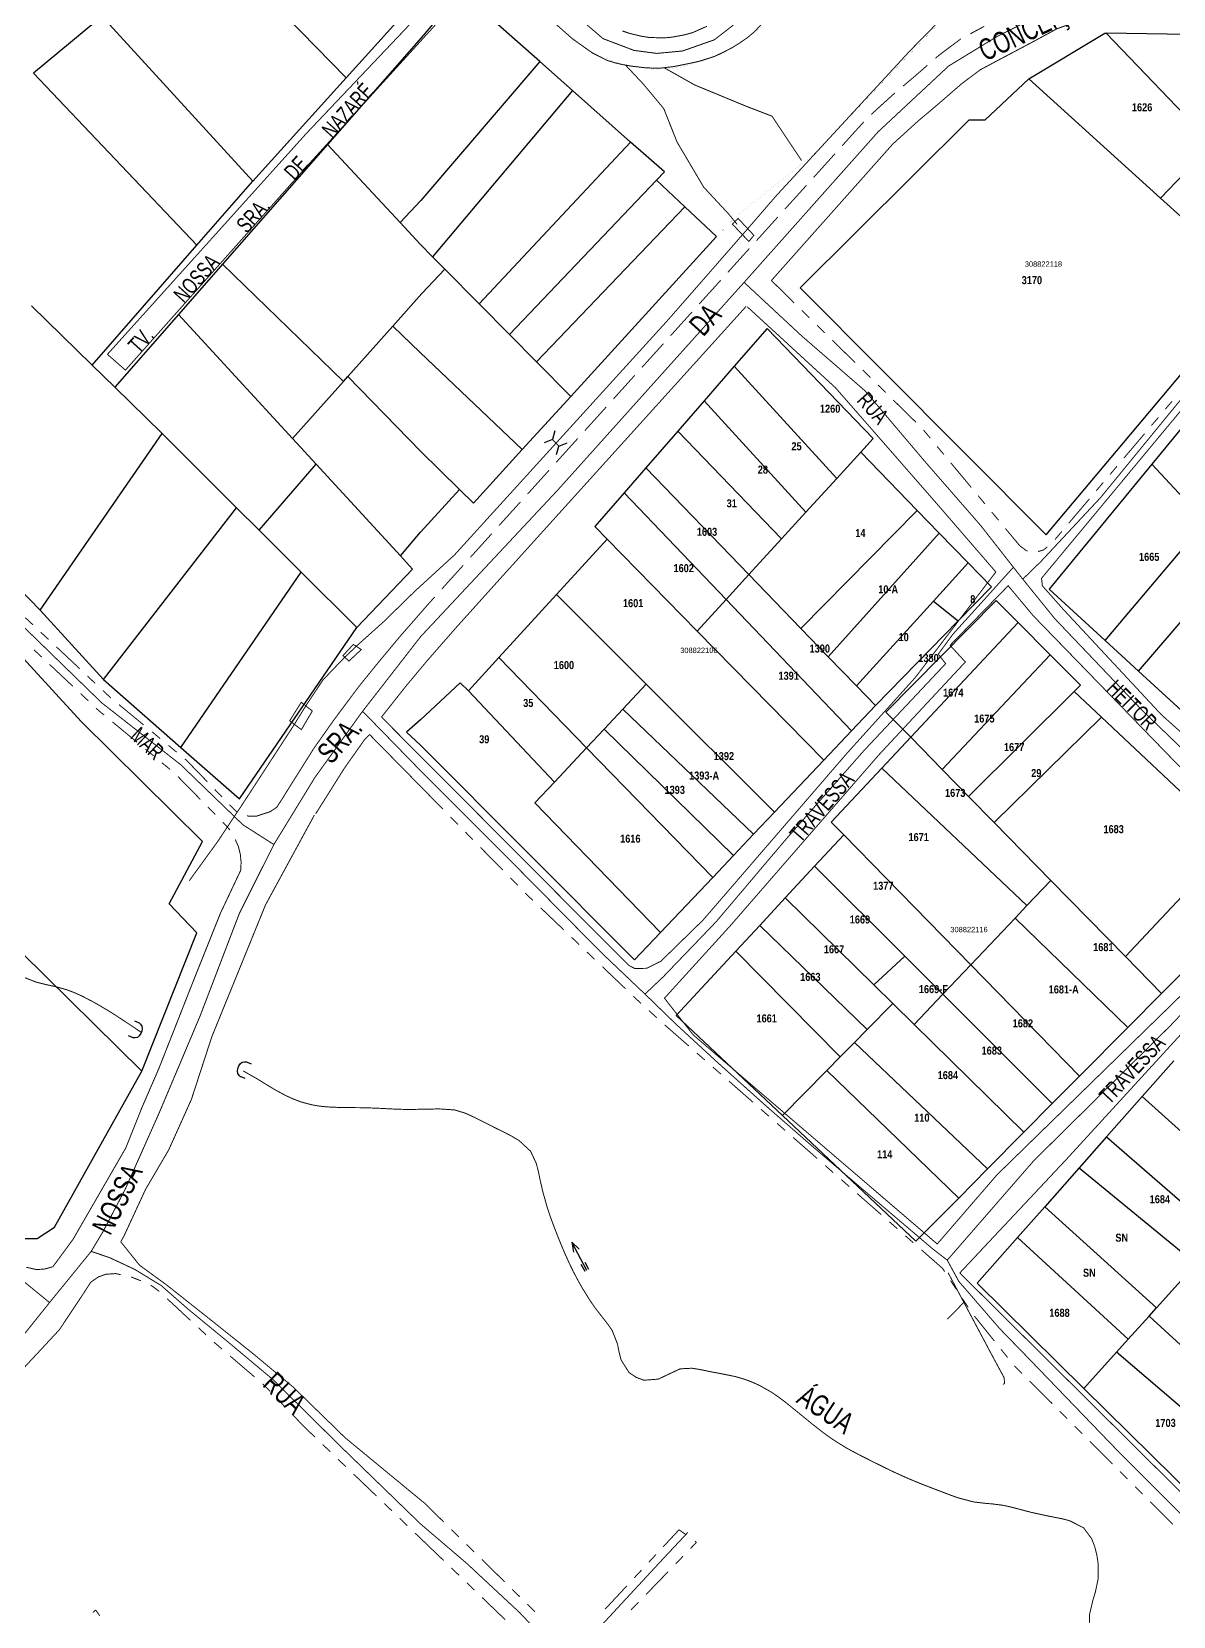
# Model space of a CAD drawing. Extents: x 204296 to 206006, y 4860262 to 4862155.
# Drawn here: x 204564.3 to 204778.4, y 4861422.1 to 4861719.1 of the extents above; entities that cross this region are included whole.
import ezdxf
from ezdxf.enums import TextEntityAlignment as Align

# ---------------------------------------------------------------- set-up
doc = ezdxf.new("R2010")
doc.units = 0
doc.header["$LTSCALE"] = 1.5
doc.header["$MEASUREMENT"] = 0
doc.linetypes.add('TRACO_15', pattern=[3, 2, -1])
doc.linetypes.add('TRACO_25', pattern=[8, 3, -1, 1, -1, 1, -1])
for name, color, linetype in [('CD-MALHA-LOTES', 40, 'CONTINUOUS'), ('CD_TXT_QUADRA', 7, 'CONTINUOUS'), ('HD-CURSO-PERENE', 170, 'CONTINUOUS'), ('HD-TXT-PERENE', 170, 'CONTINUOUS'), ('HD-VALAS-DRENOS', 170, 'CONTINUOUS'), ('RU-QUADRAS', 6, 'CONTINUOUS'), ('SV-CAMINHO-TRILHA', 20, 'CONTINUOUS'), ('SV-EIXO-RUA-N-PAV', 6, 'CONTINUOUS'), ('SV-EIXO-RUA-PAV', 20, 'CONTINUOUS'), ('SV-ESTIVAS', 7, 'CONTINUOUS'), ('SV-PONTE-BUEIRO', 249, 'CONTINUOUS'), ('SV-RUA-NAO-PAV-S-GUIA-C-GUIA', 7, 'CONTINUOUS'), ('SV-RUA-PAVIM-S-GUIA-C-GUIA', 7, 'CONTINUOUS'), ('SV-TXT-RUA-N-PAV-S-GUIA-C-GUIA', 7, 'CONTINUOUS'), ('SV-TXT-RUA-PAV-S-GUIA-C-GUIA', 7, 'CONTINUOUS'), ('Th_NmrPot', 1, 'CONTINUOUS')]:
    doc.layers.add(name, color=color, linetype=linetype)
doc.styles.add('ARIAL', font='ARIAL.TTF')
doc.styles.add('MONOTXT', font='ARIAL.TTF', dxfattribs={"height": 0.2})
doc.styles.get("Standard").update_dxf_attribs({"font": 'swisscbo.ttf'})

# ---------------------------------------------------------------- blocks, each defined once
blk = doc.blocks.new('COD035', base_point=(204465.05, 4861666.86))
at = {"layer": 'HD-TXT-PERENE'}
for p, q in [((204465.05, 4861667.265731), (204466.55, 4861667.265731)), ((204465.05, 4861666.865731), (204471.05, 4861666.865731)), ((204465.05, 4861666.465731), (204466.55, 4861666.465731))]:
    blk.add_line(p, q, dxfattribs=at)
blk.add_lwpolyline([(204469.25, 4861666.265731), (204471.05, 4861666.865731), (204469.25, 4861667.465731)], dxfattribs=at)
blk = doc.blocks.new('COD119', base_point=(204584.84, 4861531.55))
at = {"layer": 'SV-PONTE-BUEIRO'}
blk.add_lwpolyline([(204583.33, 4861529.55), (204583.33, 4861530.383333), (204583.33, 4861530.508333), (204583.455833, 4861530.841667), (204583.7075, 4861531.216667), (204584.085, 4861531.425), (204584.588333, 4861531.55), (204585.091667, 4861531.55), (204585.595, 4861531.425), (204585.9725, 4861531.216667), (204586.224167, 4861530.841667), (204586.35, 4861530.508333), (204586.35, 4861530.383333), (204586.35, 4861529.55)], dxfattribs=at)
blk = doc.blocks.new('COD045', base_point=(203833.8, 4861169.23))
at = {"layer": 'SV-ESTIVAS'}
blk.add_lwpolyline([(203834.548538, 4861167.732924), (203833.8, 4861169.23), (203834.548538, 4861170.732924)], dxfattribs=at)

msp = doc.modelspace()

# ---------------------------------------------------------------- linework, layer by layer
at = {"layer": 'CD-MALHA-LOTES', "linetype": 'Continuous'}
for p, q in [((204637.29, 4861726.02), (204623.26, 4861710.5)), ((204644.71, 4861726.67), (204637.29, 4861718)), ((204659.55, 4861713.54), (204644.71, 4861726.67)), ((204623.26, 4861710.5), (204609.1, 4861724.95)), ((204576.32, 4861721.03), (204564.61, 4861711.35)), ((204577.51, 4861721.98), (204605.73, 4861691.11)), ((204637.29, 4861718), (204619.77, 4861698.01)), ((204751.29, 4861710.29), (204765.5, 4861718.89)), ((204765.5, 4861718.89), (204765.76, 4861718.89)), ((204820.54, 4861718), (204765.76, 4861718.89)), ((204765.76, 4861718.89), (204785.68, 4861698.12)), ((204564.61, 4861711.35), (204595.26, 4861679.12)), ((204659.55, 4861713.54), (204637.23, 4861687.48)), ((204665.69, 4861708.11), (204659.55, 4861713.54)), ((204605.73, 4861691.11), (204623.26, 4861710.5)), ((204665.69, 4861708.11), (204639.47, 4861676.93)), ((204676.6, 4861698.46), (204665.69, 4861708.11)), ((204751.29, 4861710.29), (204743, 4861702.57)), ((204776, 4861687.93), (204751.29, 4861710.29)), ((204740.04, 4861702.57), (204708.38, 4861671.11)), ((204743, 4861702.57), (204740.04, 4861702.57)), ((204619.77, 4861698.01), (204600.07, 4861675.54)), ((204619.77, 4861698.01), (204633.35, 4861683.37)), ((204648.2, 4861668.1), (204676.6, 4861698.46)), ((204682.93, 4861692.86), (204676.6, 4861698.46)), ((204785.68, 4861698.12), (204776, 4861687.93)), ((204595.26, 4861679.12), (204605.73, 4861691.11)), ((204653.87, 4861662.37), (204681.48, 4861691.33)), ((204681.48, 4861691.33), (204682.93, 4861692.86)), ((204686.79, 4861686.3), (204681.48, 4861691.33)), ((204633.35, 4861683.37), (204637.23, 4861687.48)), ((204776, 4861687.93), (204793.89, 4861671.68)), ((204658.95, 4861657.23), (204686.79, 4861686.3)), ((204692.73, 4861680.73), (204686.79, 4861686.3)), ((204633.35, 4861683.37), (204637.11, 4861679.32)), ((204575.63, 4861656.64), (204595.26, 4861679.12)), ((204637.11, 4861679.32), (204639.47, 4861676.93)), ((204665.36, 4861650.75), (204692.73, 4861680.73)), ((204600.07, 4861675.54), (204591.81, 4861666.12)), ((204622.75, 4861653.56), (204600.07, 4861675.54)), ((204639.47, 4861676.93), (204641.76, 4861674.62)), ((204641.76, 4861674.62), (204637.47, 4861670.07)), ((204641.76, 4861674.62), (204648.2, 4861668.1)), ((204632.01, 4861663.95), (204637.47, 4861670.07)), ((204708.38, 4861671.11), (204754.53, 4861624.81)), ((204754.53, 4861624.81), (204793.89, 4861671.68)), ((204584.93, 4861524.28), (204437.62, 4861669.38)), ((204575.63, 4861656.64), (204564.26, 4861667.75)), ((204648.2, 4861668.1), (204653.87, 4861662.37)), ((204591.81, 4861666.12), (204579.87, 4861652.49)), ((204613.2, 4861642.86), (204591.81, 4861666.12)), ((204623.58, 4861654.5), (204632.01, 4861663.95)), ((204632.01, 4861663.95), (204637.11, 4861659.02)), ((204702.18, 4861663.51), (204696.01, 4861656.43)), ((204722.08, 4861642.87), (204702.18, 4861663.51)), ((204653.87, 4861662.37), (204658.95, 4861657.23)), ((204656.27, 4861640.79), (204637.11, 4861659.02)), ((204579.87, 4861652.49), (204575.63, 4861656.64)), ((204658.95, 4861657.23), (204665.36, 4861650.75)), ((204696.01, 4861656.43), (204690.37, 4861649.94)), ((204696.01, 4861656.43), (204715.24, 4861635.39)), ((204588.72, 4861643.84), (204579.87, 4861652.49)), ((204613.2, 4861642.86), (204622.75, 4861653.56)), ((204622.75, 4861653.56), (204623.58, 4861654.5)), ((204623.58, 4861654.5), (204637.26, 4861640.46)), ((204656.27, 4861640.79), (204665.36, 4861650.75)), ((204690.37, 4861649.94), (204685.43, 4861644.27)), ((204690.37, 4861649.94), (204709.48, 4861629.09)), ((204565.84, 4861610.73), (204588.72, 4861643.84)), ((204602.7, 4861629.91), (204588.72, 4861643.84)), ((204617.61, 4861638.06), (204613.2, 4861642.86)), ((204685.43, 4861644.27), (204679.45, 4861637.39)), ((204685.43, 4861644.27), (204704.89, 4861624.06)), ((204719.76, 4861640.33), (204722.08, 4861642.87)), ((204780.15, 4861645.14), (204774.35, 4861638.09)), ((204644.51, 4861633.33), (204637.26, 4861640.46)), ((204647.12, 4861630.77), (204656.27, 4861640.79)), ((204715.24, 4861635.39), (204719.76, 4861640.33)), ((204730.35, 4861629.41), (204719.76, 4861640.33)), ((204606.91, 4861625.72), (204617.61, 4861638.06)), ((204633.42, 4861620.91), (204617.61, 4861638.06)), ((204679.45, 4861637.39), (204675.38, 4861632.71)), ((204679.45, 4861637.39), (204698.78, 4861617.38)), ((204774.35, 4861638.09), (204755.06, 4861614.63)), ((204774.35, 4861638.09), (204784.41, 4861627.28)), ((204541.84, 4861635.31), (204565.84, 4861610.73)), ((204709.48, 4861629.09), (204715.24, 4861635.39)), ((204637.16, 4861625.35), (204644.51, 4861633.33)), ((204644.51, 4861633.33), (204647.12, 4861630.77)), ((204675.38, 4861632.71), (204669.86, 4861626.37)), ((204675.38, 4861632.71), (204694.51, 4861612.7)), ((204577.73, 4861597.69), (204602.7, 4861629.91)), ((204606.91, 4861625.72), (204602.7, 4861629.91)), ((204704.89, 4861624.06), (204709.48, 4861629.09)), ((204708.54, 4861607.29), (204730.35, 4861629.41)), ((204734.48, 4861625.15), (204730.35, 4861629.41)), ((204614.83, 4861617.83), (204606.91, 4861625.72)), ((204633.42, 4861620.91), (204637.16, 4861625.35)), ((204669.86, 4861626.37), (204672.18, 4861624)), ((204713.67, 4861601.97), (204734.48, 4861625.15)), ((204739.91, 4861619.55), (204734.48, 4861625.15)), ((204765.6, 4861605), (204784.41, 4861627.28)), ((204672.18, 4861624), (204662.68, 4861613.63)), ((204672.18, 4861624), (204689.08, 4861606.76)), ((204698.78, 4861617.38), (204704.89, 4861624.06)), ((204635.67, 4861618.41), (204633.42, 4861620.91)), ((204733.42, 4861612.42), (204739.91, 4861619.55)), ((204744.25, 4861615.08), (204739.91, 4861619.55)), ((204771.86, 4861599.29), (204790.38, 4861620.87)), ((204573.55, 4861589.84), (204548.41, 4861617.12)), ((204592.26, 4861584.96), (204614.83, 4861617.83)), ((204625.26, 4861607.43), (204614.83, 4861617.83)), ((204625.26, 4861607.43), (204635.67, 4861618.41)), ((204694.51, 4861612.7), (204698.78, 4861617.38)), ((204698.78, 4861617.38), (204708.54, 4861607.29)), ((204662.68, 4861613.63), (204651.85, 4861601.81)), ((204679.53, 4861596.83), (204662.68, 4861613.63)), ((204738.04, 4861608.71), (204744.25, 4861615.08)), ((204755.06, 4861614.63), (204765.6, 4861605)), ((204565.84, 4861610.73), (204577.73, 4861597.69)), ((204689.08, 4861606.76), (204694.51, 4861612.7)), ((204718.04, 4861588.08), (204694.51, 4861612.7)), ((204718.95, 4861596.51), (204733.42, 4861612.42)), ((204745.14, 4861612.53), (204724.49, 4861591.6)), ((204733.42, 4861612.42), (204738.04, 4861608.71)), ((204749.26, 4861608.4), (204745.14, 4861612.53)), ((204603.26, 4861575.32), (204625.26, 4861607.43)), ((204708.54, 4861607.29), (204713.67, 4861601.97)), ((204722.55, 4861592.85), (204738.04, 4861608.71)), ((204729.12, 4861586.88), (204749.26, 4861608.4)), ((204755.3, 4861602.33), (204749.26, 4861608.4)), ((204712.81, 4861582.57), (204689.08, 4861606.76)), ((204765.6, 4861605), (204771.86, 4861599.29)), ((204651.85, 4861601.81), (204646.17, 4861595.61)), ((204651.85, 4861601.81), (204668.34, 4861584.9)), ((204713.67, 4861601.97), (204718.95, 4861596.51)), ((204735.03, 4861580.84), (204755.3, 4861602.33)), ((204760.98, 4861596.64), (204755.3, 4861602.33)), ((204771.86, 4861599.29), (204780, 4861591.85)), ((204577.73, 4861597.69), (204592.26, 4861584.96)), ((204637.19, 4861590.16), (204644.66, 4861597.11)), ((204644.66, 4861597.11), (204646.17, 4861595.61)), ((204646.17, 4861595.61), (204662.32, 4861578.49)), ((204679.53, 4861596.83), (204675.14, 4861592.15)), ((204703.59, 4861572.83), (204679.53, 4861596.83)), ((204718.95, 4861596.51), (204722.55, 4861592.85)), ((204739.97, 4861575.79), (204759.78, 4861595.45)), ((204759.78, 4861595.45), (204760.98, 4861596.64)), ((204764.91, 4861590.63), (204759.78, 4861595.45)), ((204718.04, 4861588.08), (204722.55, 4861592.85)), ((204596.29, 4861567.36), (204573.55, 4861589.84)), ((204637.19, 4861590.16), (204634.57, 4861587.86)), ((204671.61, 4861588.39), (204675.14, 4861592.15)), ((204675.14, 4861592.15), (204699.67, 4861568.69)), ((204724.49, 4861591.6), (204729.12, 4861586.88)), ((204744.79, 4861570.88), (204764.91, 4861590.63)), ((204789.65, 4861567.38), (204764.91, 4861590.63)), ((204634.57, 4861587.86), (204637.21, 4861585.37)), ((204668.34, 4861584.9), (204671.61, 4861588.39)), ((204695.89, 4861564.71), (204671.61, 4861588.39)), ((204712.81, 4861582.57), (204718.04, 4861588.08)), ((204729.12, 4861586.88), (204723.68, 4861581.07)), ((204729.12, 4861586.88), (204735.03, 4861580.84)), ((204592.26, 4861584.96), (204603.26, 4861575.32)), ((204677.34, 4861545.13), (204637.21, 4861585.37)), ((204662.32, 4861578.49), (204668.34, 4861584.9)), ((204692.01, 4861560.61), (204668.34, 4861584.9)), ((204703.59, 4861572.83), (204712.81, 4861582.57)), ((204723.68, 4861581.07), (204714.23, 4861570.97)), ((204750.9, 4861555.32), (204723.68, 4861581.07)), ((204735.03, 4861580.84), (204739.97, 4861575.79)), ((204662.32, 4861578.49), (204658.64, 4861574.57)), ((204658.64, 4861574.57), (204682.19, 4861550.25)), ((204739.97, 4861575.79), (204744.79, 4861570.88)), ((204699.67, 4861568.69), (204703.59, 4861572.83)), ((204695.89, 4861564.71), (204699.67, 4861568.69)), ((204716.57, 4861568.58), (204711.11, 4861562.69)), ((204714.23, 4861570.97), (204716.57, 4861568.58)), ((204716.57, 4861568.58), (204740.38, 4861544.22)), ((204744.79, 4861570.88), (204755.38, 4861560.05)), ((204590.05, 4861555.68), (204596.29, 4861567.36)), ((204769.38, 4861545.75), (204789.65, 4861567.38)), ((204692.01, 4861560.61), (204695.89, 4861564.71)), ((204711.11, 4861562.69), (204705.61, 4861556.77)), ((204711.11, 4861562.69), (204728, 4861545.83)), ((204682.19, 4861550.25), (204692.01, 4861560.61)), ((204750.9, 4861555.32), (204755.38, 4861560.05)), ((204755.38, 4861560.05), (204769.38, 4861545.75)), ((204776.16, 4861538.83), (204797.38, 4861560.11)), ((204705.61, 4861556.77), (204700.82, 4861551.61)), ((204722.21, 4861540.47), (204705.61, 4861556.77)), ((204595.23, 4861550.24), (204590.05, 4861555.68)), ((204748.69, 4861552.99), (204750.9, 4861555.32)), ((204700.82, 4861551.61), (204696.35, 4861546.79)), ((204700.82, 4861551.61), (204720.95, 4861532.09)), ((204740.38, 4861544.22), (204748.69, 4861552.99)), ((204769.83, 4861532.48), (204748.69, 4861552.99)), ((204584.93, 4861524.28), (204595.23, 4861550.24)), ((204682.19, 4861550.25), (204677.34, 4861545.13)), ((204696.35, 4861546.79), (204685.13, 4861534.7)), ((204696.35, 4861546.79), (204715.89, 4861526.96)), ((204728, 4861545.83), (204722.21, 4861540.47)), ((204728, 4861545.83), (204735.15, 4861538.7)), ((204769.38, 4861545.75), (204776.16, 4861538.83)), ((204735.15, 4861538.7), (204740.38, 4861544.22)), ((204740.38, 4861544.22), (204760.76, 4861523.38)), ((204722.21, 4861540.47), (204725.77, 4861536.97)), ((204769.83, 4861532.48), (204776.16, 4861538.83)), ((204720.95, 4861532.09), (204725.77, 4861536.97)), ((204725.77, 4861536.97), (204729.78, 4861533.03)), ((204729.78, 4861533.03), (204735.15, 4861538.7)), ((204735.15, 4861538.7), (204755.66, 4861518.23)), ((204685.13, 4861534.7), (204705.06, 4861515.96)), ((204729.78, 4861533.03), (204750.33, 4861512.85)), ((204718.58, 4861529.68), (204720.95, 4861532.09)), ((204760.76, 4861523.38), (204769.83, 4861532.48)), ((204713.39, 4861524.42), (204715.89, 4861526.96)), ((204715.89, 4861526.96), (204718.58, 4861529.68)), ((204743.54, 4861505.98), (204718.58, 4861529.68)), ((204568.52, 4861495.05), (204584.93, 4861524.28)), ((204705.06, 4861515.96), (204713.39, 4861524.42)), ((204738.12, 4861500.51), (204713.39, 4861524.42)), ((204778.49, 4861526.25), (204772.56, 4861519.55)), ((204755.66, 4861518.23), (204760.76, 4861523.38)), ((204750.33, 4861512.85), (204755.66, 4861518.23)), ((204772.56, 4861519.55), (204765.86, 4861511.97)), ((204772.56, 4861519.55), (204793.69, 4861500.41)), ((204705.06, 4861515.96), (204730.1, 4861492.41)), ((204750.33, 4861512.85), (204743.54, 4861505.98)), ((204765.86, 4861511.97), (204760.73, 4861506.18)), ((204765.86, 4861511.97), (204787.29, 4861493.31)), ((204760.73, 4861506.18), (204754.27, 4861498.88)), ((204760.73, 4861506.18), (204782.65, 4861488.16)), ((204738.12, 4861500.51), (204743.54, 4861505.98)), ((204730.1, 4861492.41), (204738.12, 4861500.51)), ((204754.27, 4861498.88), (204749.13, 4861493.08)), ((204754.27, 4861498.88), (204775.24, 4861479.93)), ((204565.29, 4861492.9), (204568.52, 4861495.05)), ((204561.7, 4861492.9), (204565.29, 4861492.9)), ((204749.13, 4861493.08), (204741.58, 4861484.55)), ((204749.13, 4861493.08), (204769.93, 4861474.04)), ((204775.24, 4861479.93), (204782.65, 4861488.16)), ((204741.58, 4861484.55), (204761.61, 4861464.8)), ((204773.82, 4861478.36), (204775.24, 4861479.93)), ((204769.93, 4861474.04), (204773.82, 4861478.36)), ((204795.65, 4861458.44), (204773.82, 4861478.36)), ((204767.72, 4861471.59), (204769.93, 4861474.04)), ((204761.61, 4861464.8), (204767.72, 4861471.59)), ((204790.19, 4861452.39), (204767.72, 4861471.59)), ((204761.61, 4861464.8), (204782.65, 4861444.05))]:
    msp.add_line(p, q, dxfattribs=at)
at = {"layer": 'HD-CURSO-PERENE', "const_width": 0.18, "flags": 128}
for points in [[(204584.84, 4861531.55), (204583.59, 4861532.39), (204582.35, 4861533.22), (204579.84, 4861534.87), (204578.53, 4861535.69), (204575.94, 4861537.2), (204573.6, 4861538.42), (204572.22, 4861539.03), (204570.82, 4861539.56), (204568.63, 4861540.16), (204567.16, 4861540.47), (204565.08, 4861540.99), (204562.29, 4861542.08)], [(204637.21, 4861517.15), (204635.71, 4861517.11), (204634.21, 4861517.12), (204632.71, 4861517.16), (204631.07, 4861517.24), (204629.57, 4861517.32), (204626.8, 4861517.43), (204623.8, 4861517.46), (204622.3, 4861517.47), (204619.77, 4861517.58), (204618.27, 4861517.73), (204616.79, 4861517.98), (204614.68, 4861518.55), (204613.28, 4861519.09), (204611.91, 4861519.72), (204609.85, 4861520.83), (204608.56, 4861521.61), (204606.55, 4861522.85), (204603.94, 4861524.33)], [(204762.73, 4861419.65), (204762.63, 4861422.31), (204763.32, 4861425.22), (204763.76, 4861426.66), (204764.26, 4861429.05), (204764.26, 4861432.05), (204764.03, 4861433.58), (204763.62, 4861435.2), (204763.05, 4861436.65), (204761.54, 4861438.69), (204758.92, 4861440.02), (204757.42, 4861440.4), (204754.58, 4861440.96), (204751.66, 4861441.6), (204749.46, 4861442.18), (204748.01, 4861442.56), (204746.54, 4861442.89), (204744.47, 4861443.16), (204742.97, 4861443.29), (204740.91, 4861443.54), (204738.02, 4861444.3), (204736.6, 4861444.81), (204733.81, 4861445.87), (204731.02, 4861446.95), (204728.99, 4861447.79), (204727.62, 4861448.39), (204726.25, 4861449.01), (204724.43, 4861449.88), (204721.75, 4861451.21), (204719.68, 4861452.26), (204718.35, 4861452.95), (204717.04, 4861453.67), (204714.55, 4861455.22), (204713.33, 4861456.08), (204712.13, 4861456.98), (204710.33, 4861458.41), (204708.01, 4861460.3), (204706.84, 4861461.25), (204705.5, 4861462.33), (204704.3, 4861463.23), (204703.06, 4861464.08), (204700.78, 4861465.37), (204699.41, 4861465.99), (204698, 4861466.52), (204696.22, 4861467.04), (204693.31, 4861467.63), (204691.82, 4861467.9), (204689.61, 4861468.36), (204688.09, 4861468.6), (204685.9, 4861468.49), (204683.18, 4861467.22), (204681.81, 4861466.56), (204679.12, 4861466.35), (204677.62, 4861466.89), (204676.3, 4861467.8), (204674.8, 4861470.17), (204674.43, 4861471.64), (204674.14, 4861473.13), (204673.13, 4861475.7), (204672.27, 4861476.93), (204671.32, 4861478.13), (204669.94, 4861479.91), (204669.08, 4861481.15), (204667.5, 4861483.68), (204666.58, 4861485.33), (204665.88, 4861486.66), (204665.22, 4861488.01), (204664.22, 4861490.2), (204663.07, 4861492.97), (204662.19, 4861495.24), (204661.67, 4861496.65), (204660.98, 4861498.67), (204660.17, 4861501.54), (204659.82, 4861503), (204659.29, 4861505.49), (204658.91, 4861506.98), (204657.84, 4861509.28), (204655.68, 4861511.28), (204654.35, 4861512.07), (204652.97, 4861512.79), (204651.37, 4861513.58), (204648.71, 4861514.92), (204646.89, 4861515.82), (204645.51, 4861516.44), (204643.58, 4861517.02), (204640.6, 4861517.22), (204639.08, 4861517.17), (204637.21, 4861517.15)]]:
    msp.add_lwpolyline(points, dxfattribs=at)
at = {"layer": 'HD-VALAS-DRENOS', "const_width": 0.18, "flags": 128}
for points in [[(204813.59, 4861743.92), (204781.63, 4861738.68), (204767.64, 4861736.15), (204763.34, 4861735.43), (204758.22, 4861734.44), (204753.64, 4861732.54), (204748.47, 4861730.32), (204745.14, 4861727.82), (204734.89, 4861721.6), (204732.42, 4861719.05), (204729.02, 4861715.6), (204703.96, 4861688.45), (204698.38, 4861682), (204683.55, 4861665.04), (204653.63, 4861632.13), (204643.57, 4861621.06), (204637.21, 4861615.24)], [(204637.21, 4861615.24), (204636.15, 4861614.27), (204630.24, 4861608.5), (204625.49, 4861604.25), (204622.97, 4861601.87), (204618.91, 4861597.64), (204615.8, 4861592.95), (204613.23, 4861588.82), (204603.55, 4861573.94), (204599.16, 4861567.34), (204593.82, 4861559.97)]]:
    msp.add_lwpolyline(points, dxfattribs=at)
at = {"layer": 'RU-QUADRAS', "linetype": 'Continuous', "const_width": 0.01}
for points in [[(204637.29, 4861726.02), (204623.26, 4861710.5), (204605.73, 4861691.11), (204595.26, 4861679.12), (204575.63, 4861656.64), (204579.87, 4861652.49), (204591.81, 4861666.12), (204600.07, 4861675.54), (204619.77, 4861698.01), (204637.29, 4861718), (204644.71, 4861726.67), (204659.55, 4861713.54), (204665.69, 4861708.11), (204676.6, 4861698.46), (204682.93, 4861692.86), (204681.48, 4861691.33), (204686.79, 4861686.3), (204692.73, 4861680.73), (204665.36, 4861650.75), (204656.27, 4861640.79), (204647.12, 4861630.77), (204644.51, 4861633.33), (204637.16, 4861625.35), (204633.42, 4861620.91), (204635.67, 4861618.41), (204625.26, 4861607.43), (204603.26, 4861575.32), (204592.26, 4861584.96), (204577.73, 4861597.69), (204565.84, 4861610.73), (204541.84, 4861635.31)], [(204735.02, 4861721.3), (204711.06, 4861696.28), (204696.29, 4861684.43), (204692.73, 4861680.73), (204686.79, 4861686.3), (204681.48, 4861691.33), (204682.93, 4861692.86), (204676.6, 4861698.46), (204665.69, 4861708.11), (204659.55, 4861713.54), (204644.71, 4861726.67)], [(204662.48, 4861720.66), (204669.07, 4861715.16), (204675.28, 4861712.96), (204681.17, 4861712.01), (204685.73, 4861712.41), (204691, 4861713.9), (204697.05, 4861716.98), (204701.13, 4861720.05)], [(204780, 4861591.85), (204771.86, 4861599.29), (204765.6, 4861605), (204755.06, 4861614.63), (204755.06, 4861614.63), (204774.35, 4861638.09), (204780.15, 4861645.14)], [(204797.38, 4861560.11), (204776.16, 4861538.83), (204769.83, 4861532.48), (204760.74, 4861523.36), (204755.66, 4861518.23), (204750.33, 4861512.85), (204743.54, 4861505.98), (204738.12, 4861500.51), (204730.1, 4861492.41), (204705.06, 4861515.96), (204685.13, 4861534.7), (204685.13, 4861534.7), (204696.35, 4861546.79), (204700.82, 4861551.61), (204705.61, 4861556.77), (204711.11, 4861562.69), (204716.57, 4861568.58), (204714.23, 4861570.97), (204723.68, 4861581.07), (204729.12, 4861586.88), (204724.49, 4861591.6), (204745.14, 4861612.53), (204749.26, 4861608.4), (204755.3, 4861602.33), (204760.98, 4861596.64), (204759.78, 4861595.45), (204764.91, 4861590.63), (204789.65, 4861567.38)], [(204782.65, 4861444.05), (204761.61, 4861464.8), (204741.58, 4861484.55), (204741.58, 4861484.55), (204749.13, 4861493.08), (204754.27, 4861498.88), (204760.73, 4861506.18), (204765.86, 4861511.97), (204772.56, 4861519.55), (204778.49, 4861526.25)]]:
    msp.add_lwpolyline(points, dxfattribs=at)
for points in [[(204708.38, 4861671.11), (204740.04, 4861702.57), (204743, 4861702.57), (204751.29, 4861710.29), (204765.5, 4861718.89), (204765.76, 4861718.89), (204820.54, 4861718), (204820.74, 4861717.86), (204827.7, 4861712.87), (204813.37, 4861695.41), (204801.81, 4861681.32), (204793.89, 4861671.68), (204754.53, 4861624.81), (204708.38, 4861671.11)], [(204412.26, 4861643.33), (204437.62, 4861669.38), (204469.01, 4861701.48), (204529.37, 4861636.87), (204548.41, 4861617.12), (204573.55, 4861589.84), (204596.29, 4861567.36), (204590.05, 4861555.68), (204595.23, 4861550.24), (204584.93, 4861524.28), (204568.52, 4861495.05), (204565.29, 4861492.9), (204561.7, 4861492.9), (204453.57, 4861598.79), (204427.7, 4861622.5), (204412.26, 4861643.33)], [(204634.57, 4861587.86), (204637.19, 4861590.16), (204644.66, 4861597.11), (204646.17, 4861595.61), (204651.85, 4861601.81), (204662.68, 4861613.63), (204672.18, 4861624), (204669.86, 4861626.37), (204675.38, 4861632.71), (204679.45, 4861637.39), (204685.43, 4861644.27), (204690.37, 4861649.94), (204696.01, 4861656.43), (204702.18, 4861663.51), (204722.08, 4861642.87), (204719.76, 4861640.33), (204730.35, 4861629.41), (204734.48, 4861625.15), (204739.91, 4861619.55), (204744.25, 4861615.08), (204738.04, 4861608.71), (204722.55, 4861592.85), (204718.04, 4861588.08), (204712.81, 4861582.57), (204703.59, 4861572.83), (204699.67, 4861568.69), (204695.89, 4861564.71), (204692.01, 4861560.61), (204682.19, 4861550.25), (204677.34, 4861545.13), (204637.21, 4861585.37), (204634.57, 4861587.86)]]:
    msp.add_lwpolyline(points, close=True, dxfattribs=at)
at = {"layer": 'SV-CAMINHO-TRILHA', "linetype": 'TRACO_15', "const_width": 0.18, "flags": 128}
for points in [[(204675.63, 4861712.89), (204679.01, 4861709.29), (204682.81, 4861704.73), (204685.3, 4861698.46), (204690.29, 4861690.02), (204695.01, 4861684.93), (204696.56, 4861683.03)], [(204682.87, 4861712.39), (204688.63, 4861709.15), (204698.23, 4861705.18), (204703.12, 4861703.3), (204708.66, 4861694.98)]]:
    msp.add_lwpolyline(points, dxfattribs=at)
at = {"layer": 'SV-EIXO-RUA-N-PAV', "const_width": 0.18, "flags": 128}
for points in [[(204893.36, 4861781.89), (204885.06, 4861774.71), (204872.77, 4861763.7), (204868.46, 4861759.23), (204858.57, 4861748.54), (204851.64, 4861741.68), (204838.8, 4861730.38), (204836.56, 4861727.02), (204833.71, 4861722.75), (204831.86, 4861717.44), (204826.32, 4861707.55), (204815.04, 4861693.69), (204804.75, 4861680.53), (204794.26, 4861667.47), (204779.02, 4861649.26), (204764.77, 4861631.85), (204753.49, 4861619.77), (204750.14, 4861616.52)], [(204609.69, 4861566.77), (204603.89, 4861570.47), (204592.25, 4861581.71), (204577.39, 4861593.35), (204562.94, 4861607.4), (204554.51, 4861615.43), (204540.86, 4861629.89), (204528.41, 4861643.54), (204510.34, 4861663.61), (204496.29, 4861679.27), (204488.66, 4861688.51), (204482.64, 4861694.13), (204473, 4861702.16)], [(204697.88, 4861672.15), (204708.66, 4861662.13), (204720.54, 4861651.84), (204731.62, 4861638.77), (204742.31, 4861626.5), (204748.38, 4861618.75), (204750.14, 4861616.52), (204756.16, 4861609.09), (204772.39, 4861592.07), (204783.08, 4861581.78), (204793.77, 4861571.49), (204804.79, 4861561.23)], [(204735.98, 4861488.86), (204752.21, 4861507.51), (204777.81, 4861532.8), (204795.79, 4861551.7), (204801.48, 4861557.5), (204804.79, 4861561.23), (204807.16, 4861563.84), (204811.48, 4861568.97), (204830.22, 4861589.94), (204850.64, 4861613.1), (204867.09, 4861629.86), (204885.07, 4861648.6), (204899.7, 4861664.45)], [(204567.62, 4861480.91), (204557.73, 4861489), (204537.65, 4861507.58), (204516.97, 4861527.96), (204497.19, 4861547.14), (204487.9, 4861556.13), (204469.02, 4861572.91), (204453.44, 4861589.69), (204442.2, 4861601.23), (204434.11, 4861611.72), (204425.42, 4861621.01), (204418.83, 4861629.1), (204407.8, 4861641.73)], [(204748.38, 4861618.75), (204742.61, 4861612.35), (204737.06, 4861606.22), (204734.29, 4861602.46), (204735.68, 4861600.68), (204720.24, 4861584.25), (204705.7, 4861567.72), (204692.63, 4861552.29), (204682.74, 4861542), (204679.29, 4861538.73)], [(204637.21, 4861580.6), (204626.33, 4861591.75)], [(204784.66, 4861436.39), (204768.12, 4861452.93), (204751.61, 4861470.06), (204745.82, 4861476.02), (204738.14, 4861484.89), (204735.98, 4861488.86), (204733.25, 4861490.97), (204722.57, 4861500.05), (204710.64, 4861510.23), (204702.13, 4861517.65), (204692.63, 4861526.16), (204685.11, 4861533.09), (204679.29, 4861538.73), (204671.06, 4861546.55), (204654.04, 4861563.77), (204637.21, 4861580.6)], [(204637.21, 4861439.4), (204622.23, 4861453.92), (204609.53, 4861466.47), (204600.8, 4861473.77), (204593.65, 4861479.64), (204588.57, 4861484.09), (204583.65, 4861487.1), (204578.89, 4861489.33), (204575.43, 4861490.5)], [(204637.21, 4861439.4), (204645.87, 4861432.01), (204655.81, 4861422.76), (204662.32, 4861415.9), (204664.81, 4861413.37), (204667.12, 4861411.11), (204680.15, 4861399.8), (204690.77, 4861391.23), (204702.08, 4861381.97), (204711.68, 4861372.72), (204718.87, 4861365.18), (204728.13, 4861355.93), (204744.92, 4861338.79), (204755.89, 4861328.85), (204769.26, 4861314.11), (204772.34, 4861311.03)], [(204637.21, 4861384.61), (204648.27, 4861395.68), (204660.95, 4861409.05), (204664.81, 4861413.37), (204669.18, 4861418.3), (204682.2, 4861432.36), (204687.34, 4861437.84)]]:
    msp.add_lwpolyline(points, dxfattribs=at)
at = {"layer": 'SV-EIXO-RUA-PAV', "const_width": 0.18, "flags": 128}
for points in [[(204727.96, 4861782.11), (204704.82, 4861732.17), (204702.01, 4861727.05), (204698.44, 4861722.89), (204695.51, 4861720.11), (204692.3, 4861717.62), (204686.36, 4861715.53), (204681.51, 4861715.07), (204677.24, 4861715.63), (204671.42, 4861717.84), (204667.99, 4861720.79), (204665.32, 4861725.97), (204664.5, 4861730.53), (204665.06, 4861735.8), (204666.57, 4861739.89), (204667.87, 4861742.26), (204670.27, 4861745.5), (204673.46, 4861749.09), (204676.97, 4861753.56), (204680.63, 4861757.53), (204686.77, 4861764.04), (204703.77, 4861782.11)], [(204754.96, 4861723.06), (204745.26, 4861718.21), (204736.23, 4861712.7), (204723, 4861700.36), (204697.88, 4861672.15), (204663.06, 4861633.36), (204637.21, 4861605.73)], [(204637.21, 4861605.73), (204626.33, 4861591.75), (204617.39, 4861579.35), (204609.69, 4861566.77), (204603.19, 4861553.79), (204595.89, 4861534.72), (204588.18, 4861516.46), (204581.75, 4861502.03), (204577.65, 4861494.2), (204575.43, 4861490.5), (204567.62, 4861480.91), (204557.75, 4861468.59), (204537.06, 4861445.87), (204528.02, 4861437.37), (204509.07, 4861417.47)]]:
    msp.add_lwpolyline(points, dxfattribs=at)
at = {"layer": 'SV-ESTIVAS', "const_width": 0.18, "flags": 128}
for points in [[(204695.69, 4861683.05), (204696.74, 4861684.15), (204699.71, 4861680.97), (204698.78, 4861679.82)], [(204624.59, 4861604.28), (204626.09, 4861603.32), (204623.77, 4861601.15), (204622.65, 4861602.19)], [(204614.85, 4861588.31), (204612.66, 4861589.97), (204614.83, 4861593.43), (204616.9, 4861591.8)]]:
    msp.add_lwpolyline(points, close=True, dxfattribs=at)
for points in [[(204661.95, 4861642.69), (204663.12, 4861641.47)], [(204736.14, 4861486.49), (204744.81, 4861470.21), (204746.66, 4861466.8), (204746.71, 4861465.78), (204746.43, 4861465.53)], [(204739.29, 4861481.15), (204735.99, 4861477.77)]]:
    msp.add_lwpolyline(points, dxfattribs=at)
at = {"layer": 'SV-RUA-NAO-PAV-S-GUIA-C-GUIA', "linetype": 'TRACO_25', "const_width": 0.18, "flags": 128}
for points in [[(204650.14, 4861731.6), (204637.21, 4861717.37)], [(204637.21, 4861722.65), (204615.74, 4861700.02), (204578.48, 4861658.66), (204581.85, 4861655.7), (204615.33, 4861693.31), (204637.21, 4861717.37)], [(204833.49, 4861717.87), (204828.41, 4861708.67), (204807.23, 4861681.34), (204788.22, 4861658.26), (204765.05, 4861630.38), (204753.66, 4861616.68), (204753.81, 4861615.28), (204757.7, 4861610.89), (204776.1, 4861591.14), (204803.35, 4861566.72), (204805.82, 4861565.41), (204807.12, 4861566.3), (204850.08, 4861614.51), (204863.95, 4861628.83), (204878.81, 4861644.19), (204893.74, 4861660.99), (204895.5, 4861663.97)], [(204703, 4861672.5), (204707.28, 4861668.3)], [(204637.21, 4861583.3), (204676.23, 4861544.13), (204677.38, 4861543.53), (204679.61, 4861543.57), (204682.26, 4861544.88), (204690.18, 4861552.61), (204717.19, 4861583.9), (204729.97, 4861598.06), (204745.09, 4861617.86), (204733.84, 4861630.87), (204715.03, 4861652.38), (204698.47, 4861667.58)], [(204708.71, 4861666.9), (204710.14, 4861665.5)], [(204711.57, 4861664.1), (204713, 4861662.7)], [(204714.43, 4861661.3), (204718.71, 4861657.1)], [(204720.14, 4861655.7), (204721.57, 4861654.3)], [(204723, 4861652.9), (204724.43, 4861651.5)], [(204725.85, 4861650.1), (204730.14, 4861645.9)], [(204776.86, 4861648.36), (204778.15, 4861649.88)], [(204774.27, 4861645.31), (204775.57, 4861646.83)], [(204731.53, 4861644.47), (204732.81, 4861642.93)], [(204769.1, 4861639.2), (204772.98, 4861643.78)], [(204734.09, 4861641.39), (204735.37, 4861639.86)], [(204736.64, 4861638.32), (204740.48, 4861633.71)], [(204766.52, 4861636.15), (204767.81, 4861637.68)], [(204763.93, 4861633.1), (204765.23, 4861634.63)], [(204741.76, 4861632.17), (204742.4, 4861631.4)], [(204742.4, 4861631.4), (204742.96, 4861630.73)], [(204742.96, 4861630.73), (204743.04, 4861630.63)], [(204761.68, 4861630.44), (204762.64, 4861631.57)], [(204744.32, 4861629.09), (204745.6, 4861627.56)], [(204758.76, 4861627), (204761.35, 4861630.05)], [(204761.35, 4861630.05), (204761.68, 4861630.44)], [(204746.88, 4861626.02), (204749.44, 4861622.94)], [(204756.18, 4861623.94), (204757.47, 4861625.47)], [(204749.44, 4861622.94), (204749.57, 4861622.79)], [(204749.57, 4861622.79), (204750.2, 4861622.31)], [(204750.2, 4861622.31), (204750.79, 4861621.86)], [(204750.79, 4861621.86), (204751.05, 4861621.8)], [(204752.99, 4861621.69), (204753.95, 4861621.95)], [(204753.95, 4861621.95), (204754.75, 4861622.55)], [(204564.37, 4861608.08), (204563.05, 4861609.31)], [(204564.52, 4861607.94), (204564.37, 4861608.08)], [(204567.43, 4861605.21), (204565.97, 4861606.57)], [(204566.15, 4861601.92), (204564.69, 4861603.28)], [(204573.27, 4861599.73), (204568.89, 4861603.84)], [(204571.98, 4861596.44), (204567.61, 4861600.55)], [(204576.18, 4861596.99), (204574.72, 4861598.36)], [(204578.98, 4861594.37), (204577.64, 4861595.63)], [(204574.89, 4861593.7), (204573.44, 4861595.07)], [(204576.81, 4861591.9), (204576.35, 4861592.33)], [(204579.11, 4861594.27), (204578.98, 4861594.37)], [(204585.28, 4861589.18), (204580.65, 4861592.99)], [(204577.1, 4861591.66), (204576.81, 4861591.9)], [(204577.87, 4861591.03), (204577.1, 4861591.66)], [(204584.04, 4861585.94), (204579.41, 4861589.76)], [(204629.87, 4861590.66), (204637.21, 4861583.3)], [(204588.37, 4861586.64), (204586.83, 4861587.91)], [(204637.21, 4861577.66), (204627.63, 4861587.4)], [(204587.13, 4861583.4), (204585.59, 4861584.67)], [(204591.46, 4861584.09), (204589.91, 4861585.36)], [(204590.22, 4861580.85), (204588.67, 4861582.12)], [(204593.28, 4861582.59), (204593, 4861582.82)], [(204593.72, 4861582.13), (204593.28, 4861582.59)], [(204597.21, 4861578.54), (204593.72, 4861582.13)], [(204595.9, 4861575.23), (204591.7, 4861579.51)], [(204637.21, 4861577.66), (204641.41, 4861573.38)], [(204599.99, 4861575.67), (204598.6, 4861577.11)], [(204598.71, 4861572.38), (204597.31, 4861573.81)], [(204602.54, 4861573.05), (204601.39, 4861574.24)], [(204602.82, 4861572.86), (204602.54, 4861573.05)], [(204604.98, 4861572.09), (204604.67, 4861572.16)], [(204605.66, 4861572.1), (204604.98, 4861572.09)], [(204606.51, 4861572.11), (204605.66, 4861572.1)], [(204606.65, 4861572.16), (204606.51, 4861572.11)], [(204609.01, 4861572.93), (204606.65, 4861572.16)], [(204609.44, 4861573.22), (204609.01, 4861572.93)], [(204610.26, 4861573.79), (204609.44, 4861573.22)], [(204642.81, 4861571.95), (204644.22, 4861570.52)], [(204600.55, 4861570.51), (204600.11, 4861570.96)], [(204600.8, 4861570.23), (204600.55, 4861570.51)], [(204601.35, 4861569.6), (204600.8, 4861570.23)], [(204601.44, 4861569.46), (204601.35, 4861569.6)], [(204645.62, 4861569.1), (204647.02, 4861567.67)], [(204603.03, 4861566.41), (204602.44, 4861567.74)], [(204603.16, 4861565.88), (204603.03, 4861566.41)], [(204603.4, 4861564.94), (204603.16, 4861565.88)], [(204648.42, 4861566.25), (204652.63, 4861561.97)], [(204603.4, 4861564.91), (204603.4, 4861564.94)], [(204603.55, 4861563.43), (204603.4, 4861564.91)], [(204603.47, 4861561.92), (204603.52, 4861562.92)], [(204603.52, 4861562.92), (204603.55, 4861563.43)], [(204654.03, 4861560.54), (204655.43, 4861559.11)], [(204656.84, 4861557.69), (204657.32, 4861557.19)], [(204657.32, 4861557.19), (204658.27, 4861556.29)], [(204659.72, 4861554.91), (204664.06, 4861550.77)], [(204665.51, 4861549.39), (204666.95, 4861548.01)], [(204668.4, 4861546.63), (204669.85, 4861545.25)], [(204671.3, 4861543.87), (204675.64, 4861539.73)], [(204677.09, 4861538.35), (204677.81, 4861537.66)], [(204677.81, 4861537.66), (204677.95, 4861537.53)], [(204677.95, 4861537.53), (204678.55, 4861536.99)], [(204680.03, 4861535.64), (204681.51, 4861534.3)], [(204682.99, 4861532.96), (204687.51, 4861529)], [(204689.01, 4861527.69), (204690.52, 4861526.37)], [(204692.02, 4861525.05), (204693.53, 4861523.73)], [(204695.03, 4861522.42), (204699.54, 4861518.46)], [(204701.05, 4861517.14), (204702.55, 4861515.83)], [(204704.06, 4861514.51), (204705.56, 4861513.19)], [(204707.07, 4861511.87), (204711.58, 4861507.92)], [(204713.08, 4861506.6), (204714.59, 4861505.28)], [(204716.09, 4861503.97), (204717.6, 4861502.65)], [(204719.1, 4861501.33), (204723.61, 4861497.38)], [(204725.12, 4861496.06), (204726.62, 4861494.74)], [(204637.2, 4861443.92), (204623.09, 4861455.54), (204613.29, 4861465.08), (204606.02, 4861471.14), (204599.04, 4861476.72), (204589.63, 4861484.17), (204584.5, 4861487.91), (204580.97, 4861492.31)], [(204728.13, 4861493.42), (204729.63, 4861492.11)], [(204731.14, 4861490.79), (204734.9, 4861487.49)], [(204565.14, 4861487.1), (204563.23, 4861487.53)], [(204565.18, 4861487.1), (204565.14, 4861487.1)], [(204566.66, 4861487.18), (204565.18, 4861487.1)], [(204567.16, 4861487.32), (204566.66, 4861487.18)], [(204568.12, 4861487.59), (204567.16, 4861487.32)], [(204575.36, 4861484.73), (204576.18, 4861485.3)], [(204576.18, 4861485.3), (204576.74, 4861485.7)], [(204576.74, 4861485.7), (204577.98, 4861486.15)], [(204577.98, 4861486.15), (204578.16, 4861486.21)], [(204578.16, 4861486.21), (204579.96, 4861486.34)], [(204579.96, 4861486.34), (204580.01, 4861486.34)], [(204580.01, 4861486.34), (204580.94, 4861486.14)], [(204582.89, 4861485.72), (204582.92, 4861485.71)], [(204582.92, 4861485.71), (204584.76, 4861484.99)], [(204734.9, 4861487.49), (204735.07, 4861487.35)], [(204735.07, 4861487.35), (204735.5, 4861486.7)], [(204586.57, 4861484.15), (204586.95, 4861483.94)], [(204586.95, 4861483.94), (204587.4, 4861483.6)], [(204587.4, 4861483.6), (204588.2, 4861483)], [(204588.2, 4861483), (204588.2, 4861483)], [(204588.2, 4861483), (204588.2, 4861483)], [(204736.6, 4861485.03), (204737.7, 4861483.36)], [(204589.67, 4861481.64), (204594.06, 4861477.56)], [(204738.8, 4861481.69), (204739.91, 4861480.02)], [(204741.06, 4861478.39), (204744.81, 4861473.71)], [(204595.53, 4861476.2), (204597, 4861474.84)], [(204598.47, 4861473.48), (204599.98, 4861472.18)], [(204601.5, 4861470.88), (204606.06, 4861466.97)], [(204746.06, 4861472.15), (204747.31, 4861470.59)], [(204748.58, 4861469.05), (204750, 4861467.63)], [(204607.58, 4861465.67), (204607.94, 4861465.36)], [(204607.94, 4861465.36), (204608.99, 4861464.26)], [(204751.41, 4861466.22), (204755.66, 4861461.98)], [(204610.38, 4861462.82), (204611.77, 4861461.38)], [(204613.15, 4861459.94), (204615.23, 4861457.78)], [(204757.07, 4861460.56), (204758.48, 4861459.15)], [(204615.23, 4861457.78), (204615.45, 4861457.55)], [(204615.45, 4861457.55), (204617.39, 4861455.69)], [(204759.9, 4861457.74), (204761.31, 4861456.32)], [(204618.84, 4861454.31), (204620.28, 4861452.93)], [(204762.73, 4861454.91), (204766.97, 4861450.66)], [(204621.73, 4861451.54), (204623.17, 4861450.16)], [(204624.62, 4861448.78), (204628.95, 4861444.63)], [(204768.38, 4861449.25), (204769.8, 4861447.84)], [(204637.2, 4861443.92), (204637.93, 4861443.33)], [(204771.21, 4861446.42), (204772.63, 4861445.01)], [(204774.04, 4861443.59), (204778.28, 4861439.35)], [(204630.39, 4861443.24), (204631.84, 4861441.86)], [(204637.93, 4861443.33), (204641.54, 4861439.78)], [(204633.28, 4861440.47), (204634.72, 4861439.09)], [(204636.16, 4861437.7), (204636.89, 4861437.01)], [(204642.97, 4861438.38), (204644.39, 4861436.97)], [(204682.73, 4861435.15), (204685.45, 4861438.07)], [(204685.45, 4861438.07), (204685.69, 4861438.32)], [(204685.69, 4861438.32), (204687.03, 4861437.35)], [(204636.89, 4861437.01), (204637.2, 4861436.71)], [(204637.2, 4861436.71), (204641.53, 4861432.55)], [(204645.82, 4861435.57), (204647.25, 4861434.17)], [(204688.95, 4861435.96), (204687.82, 4861434.79)], [(204688.65, 4861436.18), (204688.95, 4861435.96)], [(204648.67, 4861432.77), (204652.96, 4861428.57)], [(204680, 4861432.22), (204681.36, 4861433.68)], [(204686.43, 4861433.36), (204685.04, 4861431.92)], [(204642.97, 4861431.17), (204644.42, 4861429.78)], [(204677.27, 4861429.3), (204678.64, 4861430.76)], [(204683.65, 4861430.48), (204679.47, 4861426.17)], [(204645.86, 4861428.4), (204647.3, 4861427.01)], [(204654.38, 4861427.16), (204655.81, 4861425.76)], [(204671.82, 4861423.44), (204675.91, 4861427.83)], [(204576.27, 4861423.28), (204575.77, 4861422.8)], [(204576.45, 4861423.03), (204576.27, 4861423.28)], [(204577.03, 4861422.21), (204576.45, 4861423.03)], [(204648.74, 4861425.63), (204653.07, 4861421.47)], [(204657.24, 4861424.36), (204658.66, 4861422.96)], [(204678.08, 4861424.74), (204676.69, 4861423.3)]]:
    msp.add_lwpolyline(points, dxfattribs=at)
for points in [[(204734.1, 4861491.89), (204745.32, 4861504.87), (204798.19, 4861556.4), (204799.72, 4861558.29), (204800.23, 4861560.11), (204778.8, 4861582.16), (204752.09, 4861609.67), (204747.4, 4861615.28), (204736.51, 4861604.12), (204739.37, 4861600.99), (204723.19, 4861583.62), (204695.46, 4861551.74), (204682.94, 4861537.96), (204688.33, 4861531.09)], [(204785.09, 4861442.3), (204812.62, 4861474.06), (204848.4, 4861513.37), (204849.69, 4861516.34), (204848.72, 4861518.1), (204847.78, 4861519.13), (204836.02, 4861531.23), (204807.56, 4861560.05), (204806.03, 4861559.84), (204758.44, 4861507.88), (204738.33, 4861486.46), (204781.62, 4861443.52)]]:
    msp.add_lwpolyline(points, close=True, dxfattribs=at)
at = {"layer": 'SV-RUA-PAVIM-S-GUIA-C-GUIA', "const_width": 0.18, "flags": 128}
for points in [[(204650.14, 4861731.6), (204665.7, 4861717.79)], [(204669.48, 4861715.13), (204672.15, 4861713.78), (204673.6, 4861713.32), (204675.08, 4861712.98), (204676.85, 4861712.67), (204679.27, 4861712.39), (204680.77, 4861712.31), (204682.27, 4861712.32), (204684.65, 4861712.6), (204686.12, 4861712.89), (204688.04, 4861713.28), (204689.5, 4861713.61), (204692.18, 4861714.45), (204693.55, 4861715.05), (204695.68, 4861716.17), (204696.95, 4861716.96), (204698.44, 4861717.98), (204699.74, 4861719.05), (204701.79, 4861721.24), (204702.86, 4861722.54), (204704.14, 4861724.32), (204705.59, 4861726.95), (204706.72, 4861729.16), (204707.61, 4861730.98)], [(204703, 4861672.5), (204725.75, 4861698.07), (204730.55, 4861702.43), (204734.12, 4861705.43), (204738.72, 4861709.42), (204742.16, 4861711.99), (204746.12, 4861714.11), (204751.76, 4861717.09), (204756.61, 4861719.72), (204764.01, 4861722.31), (204770.76, 4861724.37), (204778.52, 4861725.99), (204784.94, 4861727.03), (204790.53, 4861727.09), (204797.47, 4861727.08), (204804.41, 4861726.47), (204811.06, 4861725.33), (204817.47, 4861723.68), (204823.08, 4861721.94), (204830.31, 4861719.51), (204831.01, 4861719.15)], [(204690.92, 4861720.16), (204688.18, 4861718.95), (204686.72, 4861718.55), (204684.25, 4861718.1), (204682.76, 4861717.97), (204680.07, 4861718.06), (204678.58, 4861718.3), (204676.48, 4861718.8), (204675.05, 4861719.28)], [(204742.91, 4861720.14), (204740.3, 4861718.74)], [(204665.7, 4861717.79), (204669.48, 4861715.13)], [(204738.49, 4861717.77), (204734.53, 4861714.81)], [(204738.54, 4861717.79), (204738.49, 4861717.77)], [(204734.44, 4861714.74), (204733.77, 4861714.16)], [(204734.53, 4861714.81), (204734.44, 4861714.74)], [(204732.26, 4861712.85), (204729.99, 4861710.88)], [(204729.69, 4861710.62), (204727.7, 4861708.94)], [(204729.99, 4861710.88), (204729.69, 4861710.62)], [(204726.06, 4861707.57), (204721.72, 4861703.63)], [(204726.17, 4861707.66), (204726.06, 4861707.57)], [(204720.3, 4861702.22), (204716.28, 4861697.77)], [(204714.94, 4861696.28), (204710.92, 4861691.83)], [(204709.58, 4861690.35), (204705.55, 4861685.9)], [(204704.21, 4861684.41), (204700.19, 4861679.96)], [(204698.85, 4861678.48), (204694.82, 4861674.03)], [(204693.48, 4861672.54), (204689.46, 4861668.09)], [(204637.21, 4861599.75), (204638.48, 4861601.27), (204643.82, 4861607.38), (204651.21, 4861615.59), (204665.98, 4861631.94), (204698.27, 4861667.66)], [(204688.12, 4861666.61), (204684.1, 4861662.16)], [(204682.76, 4861660.67), (204678.73, 4861656.22)], [(204677.39, 4861654.74), (204673.37, 4861650.29)], [(204672.03, 4861648.8), (204668, 4861644.35)], [(204666.66, 4861642.87), (204662.64, 4861638.42)], [(204661.3, 4861636.93), (204657.28, 4861632.48)], [(204655.94, 4861631), (204651.91, 4861626.55)], [(204650.57, 4861625.06), (204646.55, 4861620.61)], [(204645.21, 4861619.12), (204641.2, 4861614.67)], [(204639.86, 4861613.18), (204639.19, 4861612.44)], [(204611.75, 4861576.15), (204617.21, 4861584.83), (204621.11, 4861590.35), (204625.66, 4861596.43), (204629.26, 4861600.88), (204633.29, 4861605.71), (204637.21, 4861610.19)], [(204637.86, 4861610.94), (204637.21, 4861610.19)], [(204638.71, 4861611.91), (204637.86, 4861610.94)], [(204639.19, 4861612.44), (204638.71, 4861611.91)], [(204629.87, 4861590.66), (204634.53, 4861596.55), (204637.21, 4861599.75)], [(204617.53, 4861572.52), (204622.89, 4861581.04), (204626.63, 4861586.34), (204627.63, 4861587.4)], [(204610.23, 4861573.74), (204611.78, 4861576.16)], [(204617.29, 4861572.3), (204608.12, 4861555.45), (204603.36, 4861543.75), (204598.06, 4861530.76), (204594.22, 4861518.98), (204589.97, 4861509.53), (204585.63, 4861502.13), (204581.53, 4861493.28), (204580.97, 4861492.31)], [(204568.21, 4861487.57), (204572.05, 4861492.8), (204576.42, 4861500.37), (204581.92, 4861509.89), (204584.94, 4861517.45), (204588.1, 4861524.73), (204594.87, 4861541.9), (204599.66, 4861553.87), (204603.47, 4861561.93)], [(204575.36, 4861484.73), (204573.44, 4861481.79), (204569.46, 4861475.81), (204557.15, 4861462.58), (204537.83, 4861441.03), (204514.15, 4861417.6), (204483.14, 4861385.31)]]:
    msp.add_lwpolyline(points, dxfattribs=at)

# ---------------------------------------------------------------- block references
at = {"layer": 'HD-TXT-PERENE', "rotation": 118}
msp.add_blockref('COD035', (204668.4, 4861486.91), dxfattribs=at)
at = {"layer": 'SV-ESTIVAS'}
for p, rotation in [((204661.95, 4861642.69, 7.45), 138), ((204663.12, 4861641.47, 7.45), 318)]:
    msp.add_blockref('COD045', p, dxfattribs=dict(at, rotation=rotation))
at = {"layer": 'SV-PONTE-BUEIRO'}
for p, rotation in [((204584.84, 4861531.55, 3.03), 248), ((204603.03, 4861525.04, 3.79), 68)]:
    msp.add_blockref('COD119', p, dxfattribs=dict(at, rotation=rotation))

# ---------------------------------------------------------------- texts
at = {"layer": 'CD_TXT_QUADRA', "linetype": 'Continuous', "style": 'MONOTXT'}
for s, p in [('308822118', (204750.52, 4861675.07)), ('308822106', (204685.9, 4861602.67)), ('308822116', (204736.56, 4861550.33))]:
    msp.add_text(s, height=1, rotation=0.1, dxfattribs=at).set_placement(p)
at = {"layer": 'HD-TXT-PERENE', "style": 'ARIAL', "width": 0.7}
msp.add_text('ÁGUA', height=4, rotation=326, dxfattribs=at).set_placement((204707.48, 4861462.3))
at = {"layer": 'SV-TXT-RUA-N-PAV-S-GUIA-C-GUIA', "style": 'ARIAL', "width": 0.7}
for s, height, rotation, p in [('TV.          NOSSA         SRA.        DE        NAZARÉ', 3, 48, (204584.35, 4861658.63)), ('RUA', 3, 312, (204718.85, 4861649.89)), ('DO                                                 MAR', 3, 317, (204550.16, 4861617.09)), ('HEITOR', 3, 315, (204765.67, 4861595.78)), ('TRAVESSA', 3, 49, (204708.45, 4861566.98)), ('TRAVESSA', 3, 47, (204766.4, 4861517.9)), ('RUA', 4, 316, (204607.37, 4861465.36))]:
    msp.add_text(s, height=height, rotation=rotation, dxfattribs=at).set_placement(p)
at = {"layer": 'SV-TXT-RUA-PAV-S-GUIA-C-GUIA', "style": 'ARIAL', "width": 0.7}
for s, rotation, p in [('CONCEIÇÃO', 25, (204743.08, 4861713.53)), ('DA', 48, (204690.22, 4861661.81)), ('SRA.', 48, (204620.46, 4861581.65)), ('NOSSA ', 63.241, (204579.02, 4861493.3))]:
    msp.add_text(s, height=4, rotation=rotation, dxfattribs=at).set_placement(p)
at = {"layer": 'Th_NmrPot', "color": 1}
for s, p in [('1626', (204770.61, 4861704.97)), ('3170', (204749.94, 4861672.57)), ('1260', (204712.1, 4861648.47)), ('25', (204706.76, 4861641.43)), ('28', (204700.44, 4861637.05)), ('31', (204694.6, 4861630.73)), ('1603', (204689.01, 4861625.39)), ('14', (204718.73, 4861625.16)), ('1602', (204684.64, 4861618.58)), ('1665', (204771.94, 4861620.7)), ('10-A', (204723.04, 4861614.61)), ('8', (204740.29, 4861612.75)), ('1601', (204675.16, 4861612.02)), ('1390', (204710.16, 4861603.51)), ('10', (204726.85, 4861605.65)), ('1600', (204662.18, 4861600.41)), ('1380', (204730.55, 4861601.73)), ('1391', (204704.33, 4861598.41)), ('1674', (204735.19, 4861595.25)), ('35', (204656.45, 4861593.31)), ('1675', (204741.02, 4861590.39)), ('39', (204648.19, 4861586.5)), ('1392', (204692.17, 4861583.34)), ('1677', (204746.61, 4861585.04)), ('1393-A', (204687.56, 4861579.7)), ('29', (204751.72, 4861580.18)), ('1393', (204682.96, 4861577.02)), ('1673', (204735.56, 4861576.45)), ('1616', (204674.63, 4861567.87)), ('1671', (204728.7, 4861568.16)), ('1683', (204765.27, 4861569.65)), ('1377', (204722.07, 4861559.04)), ('1669', (204717.69, 4861552.72)), ('1667', (204712.83, 4861547.13)), ('1681', (204763.34, 4861547.54)), ('1663', (204708.39, 4861541.96)), ('1669-F', (204730.65, 4861539.66)), ('1681-A', (204755, 4861539.61)), ('1661', (204700.2, 4861534.18)), ('1682', (204748.25, 4861533.26)), ('1683', (204742.42, 4861528.15)), ('1684', (204734.18, 4861523.54)), ('110', (204729.78, 4861515.56)), ('114', (204722.82, 4861508.7)), ('1684', (204773.94, 4861500.28)), ('SN', (204767.51, 4861493.07)), ('SN', (204761.43, 4861486.5)), ('1688', (204755.12, 4861478.99)), ('1703', (204775, 4861458.35))]:
    msp.add_text(s, height=1.5, dxfattribs=at).set_placement(p, align=Align.MIDDLE_LEFT)

doc.saveas('drawing.dxf')
